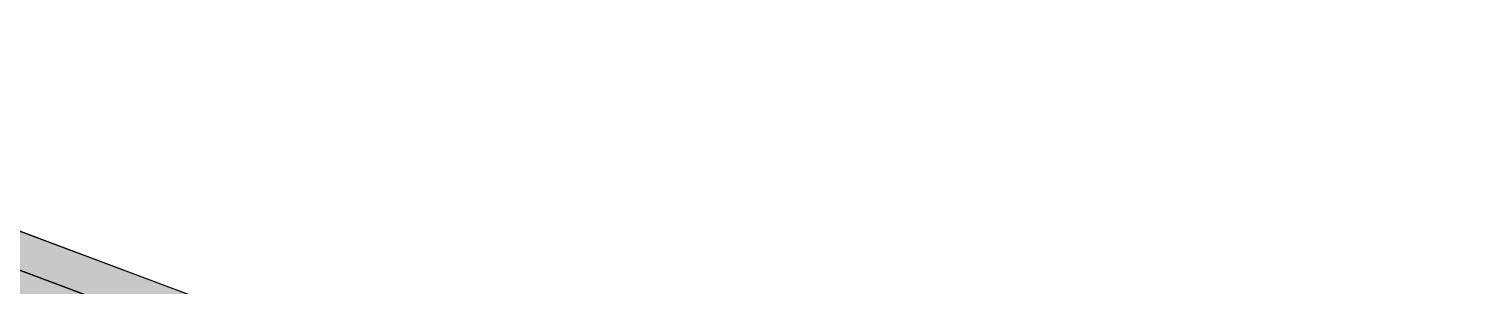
# Model space of a CAD drawing. Header units: millimetres. Extents: x 50 to 612415, y 2 to 4150.
# Drawn here: x 495935 to 496352.5, y 1599.9 to 1673.9 of the extents above; entities that cross this region are included whole.
import ezdxf

# ---------------------------------------------------------------- set-up
doc = ezdxf.new("R2010")
doc.units = ezdxf.units.MM
doc.layers.add('HATCH', color=8, linetype='Continuous', lineweight=9)
doc.layers.add('OUTLINE', color=7, linetype='Continuous', lineweight=25)

msp = doc.modelspace()

# ---------------------------------------------------------------- hatches: boundary and pattern name
at = {"layer": 'HATCH', "true_color": 0xc0a47f}
msp.add_hatch(color=33, dxfattribs=at).paths.add_polyline_path([(496461.513, 1406.029), (495777.138, 1662.669), (495777.138, 1673.894), (496461.513, 1417.254)])
at = {"layer": 'HATCH', "true_color": 0xccae87}
for points in [[(495777.138, 1673.894), (496103.771, 1178.759), (496461.513, 1417.254)], [(496461.513, 1406.029), (496103.771, 1167.534), (495777.138, 1662.669)]]:
    msp.add_hatch(color=43, dxfattribs=at).paths.add_polyline_path(points)

# ---------------------------------------------------------------- linework, layer by layer
at = {"layer": 'OUTLINE', "color": 139, "true_color": 0x42544a}
for p, q in [((495777.138, 1673.894), (496461.513, 1417.254)), ((496461.513, 1417.254), (495777.138, 1673.894)), ((496461.513, 1406.029), (495777.138, 1662.669)), ((495777.138, 1662.669), (496461.513, 1406.029))]:
    msp.add_line(p, q, dxfattribs=at)

doc.saveas('drawing.dxf')
